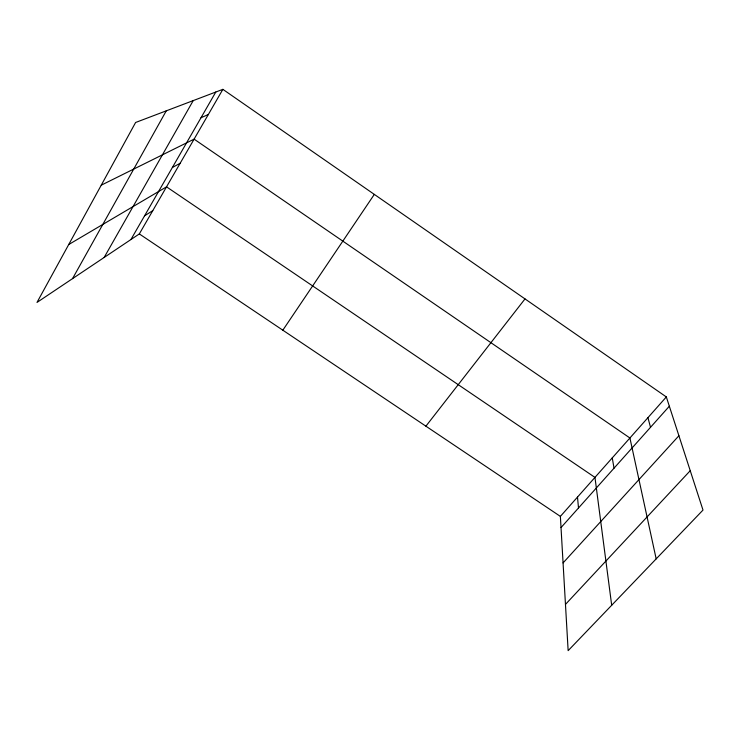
<?xml version="1.0" encoding="UTF-8"?>
<svg xmlns="http://www.w3.org/2000/svg" width="740" height="740" viewBox="0 0 740 740"><rect width="100%" height="100%" fill="white"/><g stroke="black" fill="none" stroke-linecap="round" stroke-linejoin="round"><path stroke-width="1.11" d="M72.529 278.638L166.26 110.852M104.146 257.474L193.214 100.612M130.906 239.566L215.803 92.028M222.87 89.346L135.605 122.488L37 302.429L139.324 233.923L222.87 89.346L666.333 396.936L703 510.073L568.144 650.654L560.374 516.39L666.333 396.936M282.828 330.188L374.32 194.398M425.907 426.175L525.002 298.914M561.022 527.565L669.339 406.223M563.066 562.918L678.904 435.749M565.471 604.404L690.235 470.696M144.568 215.821L152.782 210.632M68.737 244.524L166.537 186.841L594.96 477.402L611.693 605.255M172.383 167.49L180.172 163.244M101.251 185.185L194.093 139.138L629.916 437.997L656.177 558.885M201.012 117.743L208.329 114.515M139.324 233.923L560.374 516.39M647.935 417.675L650.515 427.313M612.258 457.894L614.024 468.18M577.496 497.095L578.504 507.982"/></g></svg>
